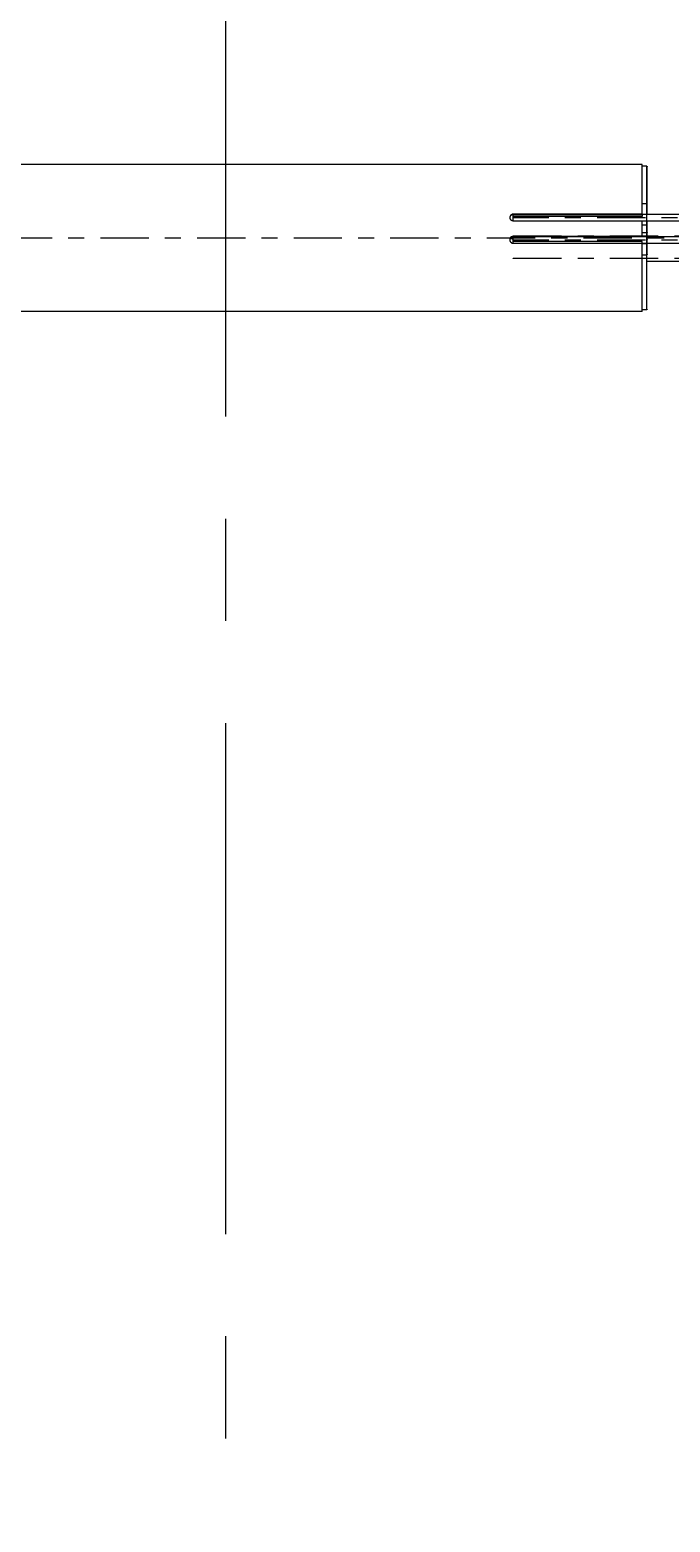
# Model space of a CAD drawing. Header units: millimetres. Extents: x 2368 to 8313, y 7493 to 11698.
# Drawn here: x 4096.2 to 4136, y 9077.3 to 9170.1 of the extents above; entities that cross this region are included whole.
import ezdxf

# ---------------------------------------------------------------- set-up
doc = ezdxf.new("R2010")
doc.units = ezdxf.units.MM
for name, pattern in [('CENTER', [50.8, 31.75, -6.35, 6.35, -6.35]), ('XKITLINE00', [0]), ('XKITLINE03', [6, 3, -1, 1, -1])]:
    doc.linetypes.add(name, pattern=pattern)

msp = doc.modelspace()

# ---------------------------------------------------------------- linework, layer by layer
at = {"color": 6, "linetype": 'CENTER'}
msp.add_line((4108.3663, 8739.6288), (4108.3663, 9217.681), dxfattribs=at)
at = {"color": 8, "linetype": 'XKITLINE00'}
for p, q in [((4134.2282, 9161.6874), (4086.9482, 9161.6874)), ((4134.2282, 9158.6033), (4134.2282, 9161.6874)), ((4134.5282, 9161.5874), (4134.2282, 9161.5874)), ((4134.5282, 9161.5874), (4134.5282, 9161.5639)), ((4134.5282, 9159.8479), (4134.5282, 9161.5639)), ((4134.5282, 9159.247), (4134.2282, 9159.247)), ((4134.5282, 9158.575), (4134.5282, 9159.8479)), ((4126.0281, 9158.4822), (4126.0104, 9158.4212)), ((4126.0185, 9158.4227), (4126.0104, 9158.3957)), ((4126.0104, 9158.4212), (4126.0104, 9158.3597)), ((4126.0104, 9158.3597), (4126.0281, 9158.3008)), ((4126.0281, 9158.4539), (4126.0185, 9158.4227)), ((4126.0619, 9158.5306), (4126.0281, 9158.4822)), ((4126.0619, 9158.5043), (4126.0281, 9158.4539)), ((4126.0281, 9158.3008), (4126.0619, 9158.2492)), ((4126.1093, 9158.5699), (4126.0619, 9158.5306)), ((4126.1093, 9158.5436), (4126.0619, 9158.5043)), ((4126.1093, 9158.2089), (4126.0619, 9158.2492)), ((4126.1662, 9158.5948), (4126.1093, 9158.5699)), ((4126.1662, 9158.5685), (4126.1093, 9158.5436)), ((4126.1662, 9158.1834), (4126.1093, 9158.2089)), ((4126.2282, 9158.6033), (4126.1662, 9158.5948)), ((4126.1662, 9158.5948), (4126.1662, 9158.5685)), ((4126.2282, 9158.5771), (4126.1662, 9158.5685)), ((4126.2282, 9158.1747), (4126.1662, 9158.1834)), ((4126.2282, 9158.6033), (4126.2282, 9158.5771)), ((4134.2282, 9158.6033), (4126.2282, 9158.6033)), ((4134.2282, 9158.5771), (4126.2282, 9158.5771)), ((4134.2282, 9158.5668), (4126.2282, 9158.5668)), ((4126.2282, 9158.1782), (4126.2282, 9158.5668)), ((4134.2282, 9158.4647), (4126.2282, 9158.4647)), ((4140.4282, 9158.1782), (4126.2282, 9158.1782)), ((4134.2282, 9158.1747), (4126.2282, 9158.1747)), ((4134.2282, 9158.6033), (4134.2282, 9158.5771)), ((4134.5282, 9158.5915), (4134.2282, 9158.5915)), ((4134.2282, 9158.5915), (4134.2282, 9158.575)), ((4134.2282, 9158.575), (4134.2282, 9158.4647)), ((4140.4282, 9158.575), (4134.2282, 9158.575)), ((4134.2282, 9157.2225), (4134.2282, 9158.1747)), ((4134.5282, 9158.164), (4134.2282, 9158.164)), ((4134.5282, 9157.6912), (4134.5282, 9158.164)), ((4126.0281, 9157.0935), (4126.0104, 9157.0332)), ((4126.0619, 9157.1463), (4126.0281, 9157.0935)), ((4126.0619, 9157.1209), (4126.0281, 9157.068)), ((4126.1093, 9157.1875), (4126.0619, 9157.1463)), ((4126.1093, 9157.162), (4126.0619, 9157.1209)), ((4126.1093, 9157.0829), (4126.0637, 9157.1224)), ((4126.1662, 9157.2136), (4126.1093, 9157.1875)), ((4126.1662, 9157.1881), (4126.1093, 9157.162)), ((4126.2282, 9157.2225), (4126.1662, 9157.2136)), ((4126.1662, 9157.2136), (4126.1662, 9157.1881)), ((4126.2282, 9157.197), (4126.1662, 9157.1881)), ((4126.2282, 9157.2225), (4126.2282, 9157.197)), ((4134.2282, 9157.2225), (4126.2282, 9157.2225)), ((4126.2282, 9157.197), (4126.2282, 9157.1864)), ((4134.2282, 9157.197), (4126.2282, 9157.197)), ((4126.2282, 9156.7814), (4126.2282, 9157.1864)), ((4140.4282, 9157.1863), (4126.2282, 9157.1864)), ((4134.5282, 9157.9288), (4134.2282, 9157.9288)), ((4134.5282, 9157.452), (4134.2282, 9157.452)), ((4134.2282, 9157.2225), (4134.2282, 9157.197)), ((4134.5282, 9157.2118), (4134.2282, 9157.2118)), ((4134.2282, 9157.2118), (4134.2282, 9157.1864)), ((4134.5282, 9157.1864), (4134.5282, 9157.6912)), ((4126.0281, 9157.068), (4126.0104, 9157.0078)), ((4126.0104, 9157.0332), (4126.0104, 9156.9704)), ((4126.0104, 9156.9704), (4126.0281, 9156.908)), ((4126.0281, 9156.908), (4126.0619, 9156.8562)), ((4126.1093, 9156.8141), (4126.0619, 9156.8562)), ((4126.1662, 9157.0568), (4126.1093, 9157.0829)), ((4126.1662, 9156.7874), (4126.1093, 9156.8141)), ((4126.2282, 9157.0478), (4126.1662, 9157.0568)), ((4126.2282, 9156.7783), (4126.1662, 9156.7874)), ((4134.2282, 9156.8999), (4126.2282, 9156.8999)), ((4134.2282, 9156.7814), (4126.2282, 9156.7814)), ((4134.2282, 9156.7783), (4126.2282, 9156.7783)), ((4134.2282, 9156.7814), (4134.2282, 9156.8999)), ((4140.4282, 9156.7896), (4134.2282, 9156.7896)), ((4134.2282, 9152.5575), (4134.2282, 9156.7783)), ((4134.5282, 9156.7665), (4134.2282, 9156.7665)), ((4134.5282, 9155.3795), (4134.5282, 9156.7665)), ((4134.5282, 9156.0594), (4134.2282, 9156.0594)), ((4140.4282, 9155.6699), (4134.5282, 9155.6699)), ((4134.5282, 9152.6574), (4134.5282, 9155.3795)), ((4134.2282, 9152.5575), (4086.9482, 9152.5575)), ((4134.5282, 9152.6574), (4134.2282, 9152.6574))]:
    msp.add_line(p, q, dxfattribs=at)
at = {"color": 8, "linetype": 'XKITLINE03'}
for p, q in [((4134.5282, 9161.5561), (4134.5282, 9157.4784)), ((4140.4282, 9158.3766), (4126.2282, 9158.3766)), ((4134.5282, 9157.4784), (4134.5282, 9158.5915)), ((4134.5282, 9157.6912), (4134.5282, 9158.164)), ((4134.5282, 9158.164), (4134.5282, 9157.0331)), ((4163.5882, 9157.1224), (4057.5882, 9157.1225)), ((4126.2282, 9157.2569), (4140.4282, 9157.2569)), ((4134.5282, 9156.0809), (4134.5282, 9157.2118)), ((4140.4282, 9156.988), (4126.2282, 9156.988)), ((4134.5282, 9157.0331), (4134.5282, 9156.5537)), ((4134.5282, 9155.6533), (4134.5282, 9156.7665)), ((4134.5282, 9156.5537), (4134.5282, 9156.0809)), ((4126.2282, 9155.8683), (4140.4282, 9155.8682)), ((4134.5282, 9152.6888), (4134.5282, 9155.6533))]:
    msp.add_line(p, q, dxfattribs=at)
at = {"color": 8, "linetype": 'XKITLINE00'}
for centre in [(4134.5282, 9161.5561), (4126.2282, 9158.3766), (4134.5282, 9158.5915), (4134.5282, 9158.164), (4134.5282, 9158.164), (4126.2282, 9157.2569), (4134.5282, 9157.6912), (4134.5282, 9157.4784), (4134.5282, 9157.4784), (4134.5282, 9157.2118), (4126.2282, 9156.988), (4134.5282, 9157.0331), (4134.5282, 9157.0331), (4134.5282, 9156.7665), (4134.5282, 9156.5537), (4134.5282, 9156.5537), (4126.2282, 9155.8683), (4134.5282, 9156.0809), (4134.5282, 9156.0809), (4134.5282, 9155.6533), (4134.5282, 9155.6533), (4134.5282, 9152.6888)]:
    msp.add_circle(centre, 0.01, dxfattribs=at)

doc.saveas('drawing.dxf')
